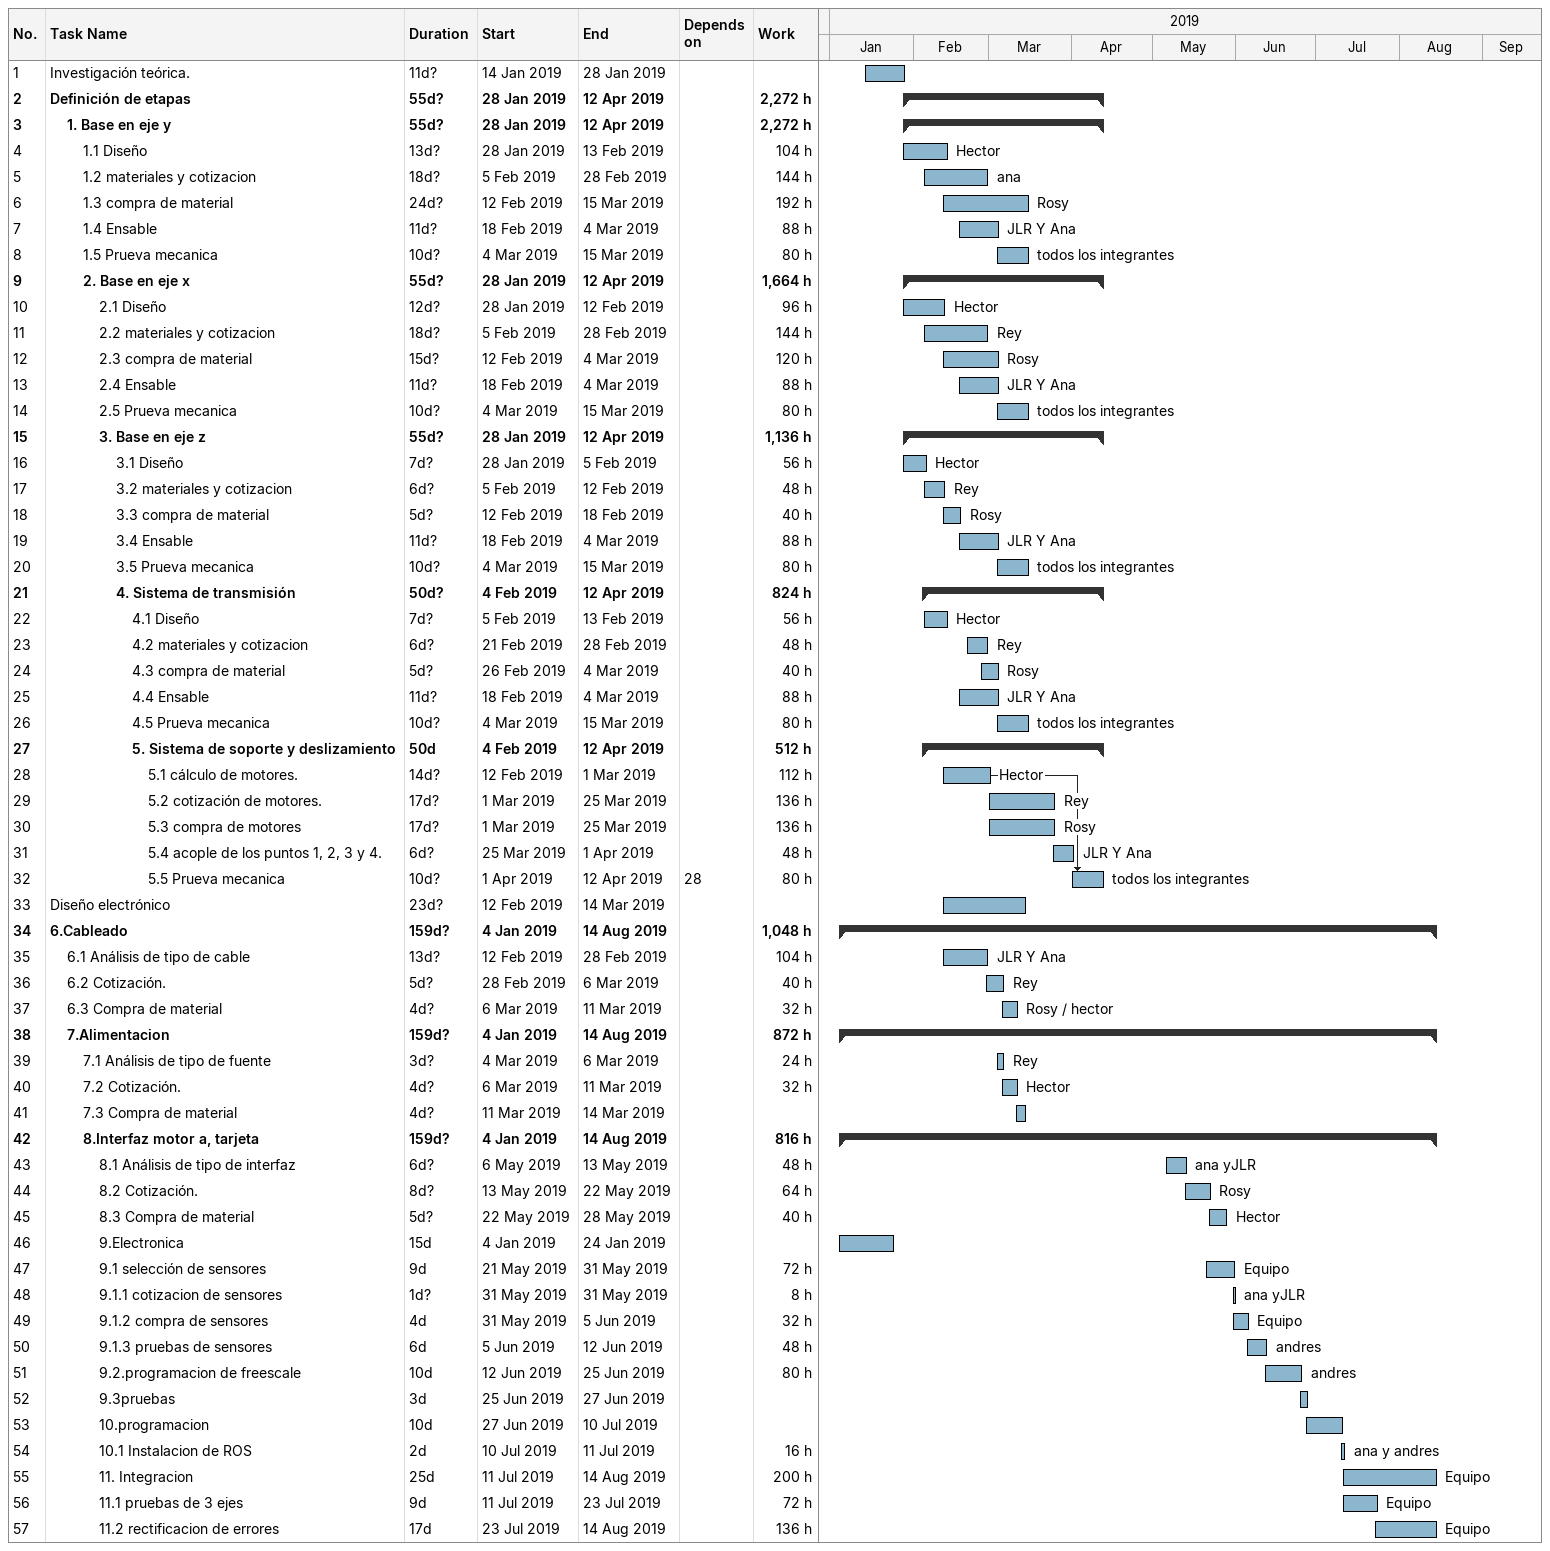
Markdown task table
| ID | Level | Task | Duration | Start | Finish | Predecessors | Resources | Work (h) |
|---|---|---|---|---|---|---|---|---|
| 1 | 1 | Investigación teórica. | 11d? | 2019-01-14 | 2019-01-28 |  |  |  |
| 2 | 1 | **Definición de etapas** | 55d? | 2019-01-28 | 2019-04-12 |  |  | 2272 |
| 3 | 2 | **1. Base en eje y** | 55d? | 2019-01-28 | 2019-04-12 |  |  | 2272 |
| 4 | 3 | 1.1 Diseño | 13d? | 2019-01-28 | 2019-02-13 |  | Hector | 104 |
| 5 | 3 | 1.2 materiales y cotizacion | 18d? | 2019-02-05 | 2019-02-28 |  | ana | 144 |
| 6 | 3 | 1.3 compra de material | 24d? | 2019-02-12 | 2019-03-15 |  | Rosy | 192 |
| 7 | 3 | 1.4 Ensable | 11d? | 2019-02-18 | 2019-03-04 |  | JLR Y Ana | 88 |
| 8 | 3 | 1.5 Prueva mecanica | 10d? | 2019-03-04 | 2019-03-15 |  | todos los integrantes | 80 |
| 9 | 3 | **2. Base en eje x** | 55d? | 2019-01-28 | 2019-04-12 |  |  | 1664 |
| 10 | 4 | 2.1 Diseño | 12d? | 2019-01-28 | 2019-02-12 |  | Hector | 96 |
| 11 | 4 | 2.2 materiales y cotizacion | 18d? | 2019-02-05 | 2019-02-28 |  | Rey | 144 |
| 12 | 4 | 2.3 compra de material | 15d? | 2019-02-12 | 2019-03-04 |  | Rosy | 120 |
| 13 | 4 | 2.4 Ensable | 11d? | 2019-02-18 | 2019-03-04 |  | JLR Y Ana | 88 |
| 14 | 4 | 2.5 Prueva mecanica | 10d? | 2019-03-04 | 2019-03-15 |  | todos los integrantes | 80 |
| 15 | 4 | **3. Base en eje z** | 55d? | 2019-01-28 | 2019-04-12 |  |  | 1136 |
| 16 | 5 | 3.1 Diseño | 7d? | 2019-01-28 | 2019-02-05 |  | Hector | 56 |
| 17 | 5 | 3.2 materiales y cotizacion | 6d? | 2019-02-05 | 2019-02-12 |  | Rey | 48 |
| 18 | 5 | 3.3 compra de material | 5d? | 2019-02-12 | 2019-02-18 |  | Rosy | 40 |
| 19 | 5 | 3.4 Ensable | 11d? | 2019-02-18 | 2019-03-04 |  | JLR Y Ana | 88 |
| 20 | 5 | 3.5 Prueva mecanica | 10d? | 2019-03-04 | 2019-03-15 |  | todos los integrantes | 80 |
| 21 | 5 | **4. Sistema de transmisión** | 50d? | 2019-02-04 | 2019-04-12 |  |  | 824 |
| 22 | 6 | 4.1 Diseño | 7d? | 2019-02-05 | 2019-02-13 |  | Hector | 56 |
| 23 | 6 | 4.2 materiales y cotizacion | 6d? | 2019-02-21 | 2019-02-28 |  | Rey | 48 |
| 24 | 6 | 4.3 compra de material | 5d? | 2019-02-26 | 2019-03-04 |  | Rosy | 40 |
| 25 | 6 | 4.4 Ensable | 11d? | 2019-02-18 | 2019-03-04 |  | JLR Y Ana | 88 |
| 26 | 6 | 4.5 Prueva mecanica | 10d? | 2019-03-04 | 2019-03-15 |  | todos los integrantes | 80 |
| 27 | 6 | **5. Sistema de soporte y deslizamiento** | 50d | 2019-02-04 | 2019-04-12 |  |  | 512 |
| 28 | 7 | 5.1 cálculo de motores. | 14d? | 2019-02-12 | 2019-03-01 |  | Hector | 112 |
| 29 | 7 | 5.2 cotización de motores. | 17d? | 2019-03-01 | 2019-03-25 |  | Rey | 136 |
| 30 | 7 | 5.3 compra de motores | 17d? | 2019-03-01 | 2019-03-25 |  | Rosy | 136 |
| 31 | 7 | 5.4 acople de los puntos 1, 2, 3 y 4. | 6d? | 2019-03-25 | 2019-04-01 |  | JLR Y Ana | 48 |
| 32 | 7 | 5.5 Prueva mecanica | 10d? | 2019-04-01 | 2019-04-12 | 28 | todos los integrantes | 80 |
| 33 | 1 | Diseño electrónico | 23d? | 2019-02-12 | 2019-03-14 |  |  |  |
| 34 | 1 | **6.Cableado** | 159d? | 2019-01-04 | 2019-08-14 |  |  | 1048 |
| 35 | 2 | 6.1 Análisis de tipo de cable | 13d? | 2019-02-12 | 2019-02-28 |  | JLR Y Ana | 104 |
| 36 | 2 | 6.2 Cotización. | 5d? | 2019-02-28 | 2019-03-06 |  | Rey | 40 |
| 37 | 2 | 6.3 Compra de material | 4d? | 2019-03-06 | 2019-03-11 |  | Rosy / hector | 32 |
| 38 | 2 | **7.Alimentacion** | 159d? | 2019-01-04 | 2019-08-14 |  |  | 872 |
| 39 | 3 | 7.1 Análisis de tipo de fuente | 3d? | 2019-03-04 | 2019-03-06 |  | Rey | 24 |
| 40 | 3 | 7.2 Cotización. | 4d? | 2019-03-06 | 2019-03-11 |  | Hector | 32 |
| 41 | 3 | 7.3 Compra de material | 4d? | 2019-03-11 | 2019-03-14 |  |  |  |
| 42 | 3 | **8.Interfaz motor a, tarjeta** | 159d? | 2019-01-04 | 2019-08-14 |  |  | 816 |
| 43 | 4 | 8.1 Análisis de tipo de interfaz | 6d? | 2019-05-06 | 2019-05-13 |  | ana yJLR | 48 |
| 44 | 4 | 8.2 Cotización. | 8d? | 2019-05-13 | 2019-05-22 |  | Rosy | 64 |
| 45 | 4 | 8.3 Compra de material | 5d? | 2019-05-22 | 2019-05-28 |  | Hector | 40 |
| 46 | 4 | 9.Electronica | 15d | 2019-01-04 | 2019-01-24 |  |  |  |
| 47 | 4 | 9.1 selección de sensores | 9d | 2019-05-21 | 2019-05-31 |  | Equipo | 72 |
| 48 | 4 | 9.1.1 cotizacion de sensores | 1d? | 2019-05-31 | 2019-05-31 |  | ana yJLR | 8 |
| 49 | 4 | 9.1.2 compra de sensores | 4d | 2019-05-31 | 2019-06-05 |  | Equipo | 32 |
| 50 | 4 | 9.1.3 pruebas de sensores | 6d | 2019-06-05 | 2019-06-12 |  | andres | 48 |
| 51 | 4 | 9.2.programacion de freescale | 10d | 2019-06-12 | 2019-06-25 |  | andres | 80 |
| 52 | 4 | 9.3pruebas | 3d | 2019-06-25 | 2019-06-27 |  |  |  |
| 53 | 4 | 10.programacion | 10d | 2019-06-27 | 2019-07-10 |  |  |  |
| 54 | 4 | 10.1 Instalacion de ROS | 2d | 2019-07-10 | 2019-07-11 |  | ana y andres | 16 |
| 55 | 4 | 11. Integracion | 25d | 2019-07-11 | 2019-08-14 |  | Equipo | 200 |
| 56 | 4 | 11.1 pruebas de 3 ejes | 9d | 2019-07-11 | 2019-07-23 |  | Equipo | 72 |
| 57 | 4 | 11.2 rectificacion de errores | 17d | 2019-07-23 | 2019-08-14 |  | Equipo | 136 |
